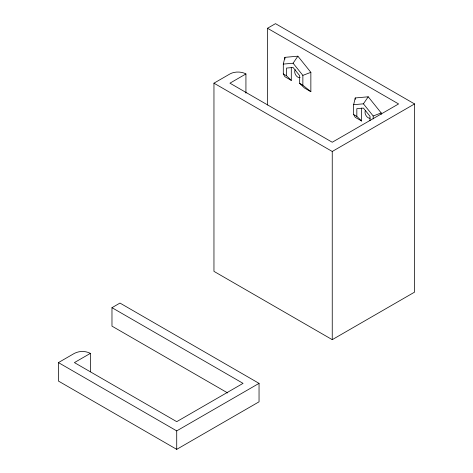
<?xml version="1.0" encoding="UTF-8"?>
<svg xmlns="http://www.w3.org/2000/svg" width="473" height="473" viewBox="0 0 473 473"><rect width="100%" height="100%" fill="white"/><g stroke="black" fill="none" stroke-linecap="round" stroke-linejoin="round"><path stroke-width="0.71" d="M90.396 371.825L90.396 353.366C85.483 350.836 79.322 350.836 74.409 353.366L58.427 362.596L58.427 381.055L176.719 449.35L259.044 401.819L259.044 383.361L119.971 303.069L111.977 307.681L111.977 326.139L227.714 392.962M176.719 449.35L176.719 430.891L259.044 383.361M291.297 67.373L291.297 80.392L286.502 75.781L286.502 68.071L293.083 67.479L299.669 75.668L299.669 83.378L304.458 87.99L310.856 91.685L310.856 72.328L297.878 56.186L284.9 57.345L284.9 59.143M381.191 114.371L381.191 112.935L368.219 96.794L355.241 97.952L353.638 104.699L353.638 114.543L355.241 117.31L361.632 120.999L361.632 108.063M291.297 80.392L284.9 76.703L283.303 73.936L283.303 64.092L284.9 57.345M283.303 64.092L293.083 63.216L297.878 56.186M353.638 104.699L363.418 103.824L368.219 96.794M267.505 105.018L267.505 28.262L275.499 23.65L414.573 103.942L414.573 292.131L332.247 339.661L213.956 271.366L213.956 83.177L229.943 73.948A11.305 6.527 0 0 1 245.93 73.948L245.93 93.14M245.93 73.948L229.943 83.177L332.247 142.243L398.591 103.942L267.505 28.262M213.956 83.177L332.247 151.472L414.573 103.942M90.396 353.366L74.409 362.596L176.719 421.662L243.057 383.361L111.977 307.681M310.856 91.685L302.862 85.223L302.862 75.384L310.856 72.328M373.197 118.889L373.197 115.991L381.191 112.935M283.303 73.936L286.502 75.781M299.669 83.378L302.862 85.223M353.638 114.543L356.837 116.388L361.632 120.999M58.427 362.596L176.719 430.891M363.418 103.824L373.197 115.991M293.083 63.216L302.862 75.384M370.004 120.662L370.004 116.275L363.418 108.086L356.837 108.678L356.837 116.388M355.241 97.952L355.241 99.389M332.247 151.472L332.247 339.661M300.142 77.406A4.523 2.613 60 0 1 295.755 75.024A4.523 2.613 60 0 1 295.371 69.756M370.099 118.167A4.523 2.613 60 0 1 365.954 115.4A4.523 2.613 60 0 1 365.629 110.434"/></g></svg>
